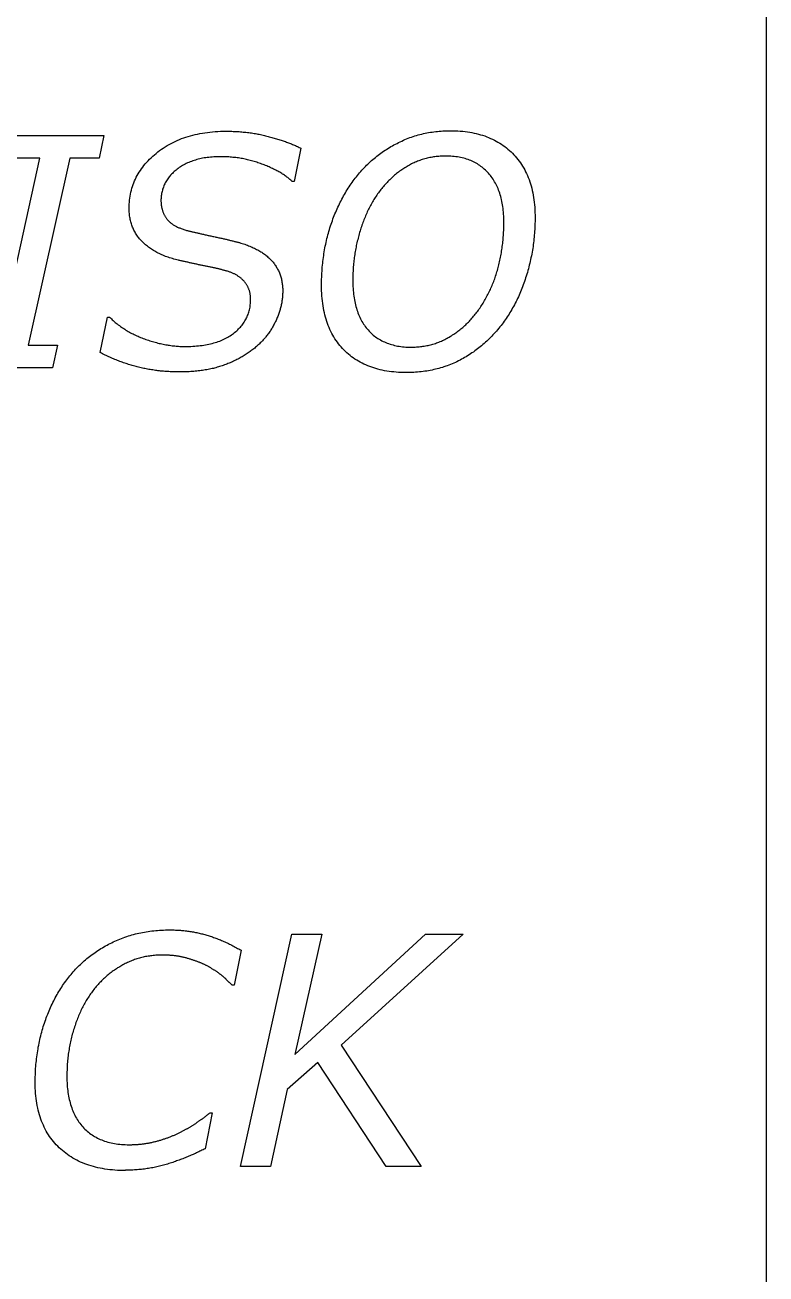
# Model space of a CAD drawing. Extents: x 0.1 to 5.4, y -0.8 to 9.9.
# Drawn here: x 3.785 to 5.37, y 4.588 to 7.257 of the extents above; entities that cross this region are included whole.
import ezdxf

# ---------------------------------------------------------------- set-up
doc = ezdxf.new("R2010")
doc.units = 0
doc.layers.add('CAPA_1', color=7, linetype='CONTINUOUS')

msp = doc.modelspace()

# ---------------------------------------------------------------- linework, layer by layer
at = {"layer": 'CAPA_1', "color": 7}
for points in [[(2.7154, 9.1023), (5.3695, 9.1023), (5.3695, -0.7501), (2.7154, -0.7501)], [(3.8443, 6.5246), (3.6558, 6.5246), (3.6664, 6.5729), (3.7287, 6.5729), (3.8174, 6.9726), (3.7552, 6.9726), (3.7657, 7.0209), (3.9541, 7.0209), (3.9436, 6.9726), (3.8813, 6.9726), (3.7925, 6.5729), (3.8548, 6.5729)], [(4.8758, 6.8452)], [(4.7547, 6.648)], [(4.6324, 4.8181), (4.5577, 4.8181), (4.4111, 5.0397), (4.346, 4.9821), (4.3099, 4.8181), (4.246, 4.8181), (4.3559, 5.3144), (4.4197, 5.3144), (4.3623, 5.0568), (4.6417, 5.3144), (4.7222, 5.3144), (4.4613, 5.0768)]]:
    msp.add_lwpolyline(points, close=True, dxfattribs=at)
for points in [[(4.0656, 6.9828), (4.0693, 6.9858), (4.0732, 6.9887), (4.0771, 6.9915), (4.0811, 6.9942), (4.0851, 6.9968), (4.0892, 6.9993), (4.0934, 7.0017), (4.0976, 7.0041), (4.102, 7.0063), (4.1064, 7.0084), (4.1108, 7.0104), (4.1154, 7.0123), (4.12, 7.0142), (4.1246, 7.0159), (4.1294, 7.0175), (4.1342, 7.019), (4.1391, 7.0205), (4.144, 7.0218), (4.149, 7.023), (4.1541, 7.0241), (4.1593, 7.0252), (4.1645, 7.0261), (4.1698, 7.0269), (4.1752, 7.0277), (4.1806, 7.0283), (4.1861, 7.0289), (4.1917, 7.0293), (4.1974, 7.0297), (4.2031, 7.0299), (4.2089, 7.0301), (4.2147, 7.0301)], [(4.2147, 7.0301), (4.2179, 7.0301), (4.2211, 7.0301), (4.2243, 7.03), (4.2274, 7.0299), (4.2305, 7.0298), (4.2337, 7.0297), (4.2367, 7.0295), (4.2398, 7.0294), (4.2429, 7.0292), (4.2459, 7.029), (4.2489, 7.0287), (4.2519, 7.0284), (4.2549, 7.0282), (4.2578, 7.0278), (4.2608, 7.0275), (4.2637, 7.0272), (4.2666, 7.0268), (4.2694, 7.0264), (4.2723, 7.026), (4.2751, 7.0255), (4.278, 7.025), (4.2808, 7.0245), (4.2835, 7.024), (4.2863, 7.0235), (4.289, 7.0229), (4.2918, 7.0223), (4.2945, 7.0217), (4.2972, 7.0211), (4.2998, 7.0204), (4.3025, 7.0198), (4.3051, 7.0191)], [(4.5807, 7.0042), (4.5841, 7.006), (4.5875, 7.0076), (4.5909, 7.0092), (4.5943, 7.0108), (4.5977, 7.0122), (4.6012, 7.0137), (4.6047, 7.015), (4.6082, 7.0164), (4.6118, 7.0176), (4.6153, 7.0188), (4.6189, 7.02), (4.6225, 7.0211), (4.6261, 7.0221), (4.6297, 7.0231), (4.6334, 7.024), (4.6371, 7.0249), (4.6408, 7.0257), (4.6445, 7.0265), (4.6482, 7.0272), (4.652, 7.0278), (4.6558, 7.0284), (4.6596, 7.0289), (4.6634, 7.0294), (4.6672, 7.0298), (4.6711, 7.0302), (4.675, 7.0305), (4.6789, 7.0308), (4.6828, 7.031), (4.6868, 7.0311), (4.6907, 7.0312), (4.6947, 7.0312)], [(4.6947, 7.0312), (4.7001, 7.0312), (4.7055, 7.031), (4.7107, 7.0308), (4.7159, 7.0304), (4.7211, 7.03), (4.7261, 7.0294), (4.7311, 7.0287), (4.736, 7.028), (4.7408, 7.0271), (4.7455, 7.0262), (4.7502, 7.0251), (4.7548, 7.024), (4.7593, 7.0227), (4.7637, 7.0214), (4.7681, 7.0199), (4.7724, 7.0183), (4.7766, 7.0167), (4.7807, 7.0149), (4.7848, 7.0131), (4.7888, 7.0111), (4.7927, 7.009), (4.7965, 7.0069), (4.8002, 7.0046), (4.8039, 7.0023), (4.8075, 6.9998), (4.8111, 6.9972), (4.8145, 6.9946), (4.8179, 6.9918), (4.8212, 6.9889), (4.8244, 6.986), (4.8276, 6.9829)], [(4.3051, 7.0191), (4.3077, 7.0184), (4.3103, 7.0177), (4.3129, 7.017), (4.3155, 7.0163), (4.318, 7.0155), (4.3205, 7.0148), (4.323, 7.0141), (4.3254, 7.0133), (4.3279, 7.0126), (4.3303, 7.0118), (4.3327, 7.011), (4.335, 7.0102), (4.3374, 7.0094), (4.3397, 7.0086), (4.342, 7.0078), (4.3442, 7.007), (4.3465, 7.0062), (4.3487, 7.0054), (4.3509, 7.0045), (4.3531, 7.0037), (4.3552, 7.0028), (4.3573, 7.0019), (4.3594, 7.0011), (4.3615, 7.0002), (4.3635, 6.9993), (4.3656, 6.9984), (4.3676, 6.9975), (4.3696, 6.9965), (4.3715, 6.9956), (4.3734, 6.9947), (4.3754, 6.9937)], [(4.3754, 6.9937), (4.361, 6.9227), (4.3565, 6.9227)], [(4.4938, 6.9329), (4.4961, 6.9358), (4.4984, 6.9386), (4.5008, 6.9414), (4.5032, 6.9442), (4.5056, 6.9469), (4.5081, 6.9495), (4.5105, 6.9522), (4.5131, 6.9548), (4.5156, 6.9573), (4.5182, 6.9599), (4.5209, 6.9624), (4.5235, 6.9648), (4.5262, 6.9672), (4.5289, 6.9696), (4.5317, 6.9719), (4.5345, 6.9742), (4.5374, 6.9765), (4.5402, 6.9787), (4.5431, 6.9809), (4.5461, 6.9831), (4.549, 6.9852), (4.5521, 6.9872), (4.5551, 6.9893), (4.5582, 6.9913), (4.5613, 6.9932), (4.5644, 6.9952), (4.5676, 6.9971), (4.5708, 6.9989), (4.5741, 7.0007), (4.5774, 7.0025), (4.5807, 7.0042)], [(4.0081, 6.8648), (4.0082, 6.8694), (4.0083, 6.8739), (4.0086, 6.8783), (4.009, 6.8827), (4.0096, 6.8871), (4.0102, 6.8914), (4.011, 6.8956), (4.0119, 6.8999), (4.0129, 6.904), (4.0141, 6.9081), (4.0153, 6.9122), (4.0167, 6.9162), (4.0182, 6.9201), (4.0198, 6.924), (4.0216, 6.9279), (4.0234, 6.9317), (4.0254, 6.9355), (4.0275, 6.9392), (4.0297, 6.9428), (4.032, 6.9464), (4.0345, 6.95), (4.037, 6.9535), (4.0397, 6.9569), (4.0425, 6.9604), (4.0455, 6.9637), (4.0485, 6.967), (4.0517, 6.9703), (4.055, 6.9735), (4.0584, 6.9766), (4.0619, 6.9797), (4.0656, 6.9828)], [(4.2035, 6.9756), (4.1998, 6.9756), (4.1961, 6.9755), (4.1925, 6.9754), (4.1889, 6.9752), (4.1854, 6.975), (4.1819, 6.9746), (4.1785, 6.9743), (4.1751, 6.9739), (4.1718, 6.9734), (4.1685, 6.9729), (4.1652, 6.9723), (4.162, 6.9717), (4.1589, 6.971), (4.1558, 6.9702), (4.1527, 6.9694), (4.1497, 6.9685), (4.1468, 6.9676), (4.1439, 6.9667), (4.141, 6.9656), (4.1382, 6.9645), (4.1355, 6.9634), (4.1328, 6.9622), (4.1301, 6.961), (4.1275, 6.9597), (4.1249, 6.9583), (4.1224, 6.9569), (4.12, 6.9554), (4.1176, 6.9539), (4.1152, 6.9523), (4.1129, 6.9507), (4.1106, 6.949)], [(4.2917, 6.96), (4.289, 6.961), (4.2863, 6.962), (4.2835, 6.9629), (4.2808, 6.9638), (4.2781, 6.9647), (4.2753, 6.9655), (4.2726, 6.9663), (4.2698, 6.967), (4.267, 6.9678), (4.2642, 6.9685), (4.2614, 6.9691), (4.2586, 6.9698), (4.2558, 6.9704), (4.253, 6.9709), (4.2501, 6.9715), (4.2473, 6.972), (4.2444, 6.9725), (4.2416, 6.9729), (4.2387, 6.9733), (4.2358, 6.9737), (4.2329, 6.974), (4.23, 6.9743), (4.2271, 6.9746), (4.2242, 6.9749), (4.2213, 6.9751), (4.2184, 6.9752), (4.2154, 6.9754), (4.2125, 6.9755), (4.2095, 6.9756), (4.2065, 6.9756), (4.2035, 6.9756)], [(4.6848, 6.977), (4.6819, 6.9769), (4.679, 6.9769), (4.6761, 6.9768), (4.6732, 6.9766), (4.6703, 6.9764), (4.6675, 6.9761), (4.6646, 6.9758), (4.6618, 6.9755), (4.659, 6.9751), (4.6563, 6.9747), (4.6535, 6.9742), (4.6508, 6.9737), (4.6481, 6.9731), (4.6454, 6.9725), (4.6427, 6.9718), (4.64, 6.9711), (4.6374, 6.9704), (4.6348, 6.9696), (4.6322, 6.9687), (4.6296, 6.9678), (4.627, 6.9669), (4.6245, 6.9659), (4.622, 6.9649), (4.6195, 6.9638), (4.617, 6.9627), (4.6145, 6.9615), (4.612, 6.9603), (4.6096, 6.959), (4.6072, 6.9577), (4.6048, 6.9564), (4.6024, 6.955)], [(4.7761, 6.9403), (4.774, 6.9426), (4.7718, 6.9449), (4.7696, 6.947), (4.7673, 6.9491), (4.765, 6.9512), (4.7626, 6.9531), (4.7601, 6.955), (4.7576, 6.9568), (4.755, 6.9585), (4.7524, 6.9601), (4.7497, 6.9617), (4.747, 6.9632), (4.7442, 6.9646), (4.7414, 6.9659), (4.7385, 6.9672), (4.7355, 6.9684), (4.7325, 6.9695), (4.7295, 6.9705), (4.7264, 6.9715), (4.7232, 6.9723), (4.72, 6.9731), (4.7167, 6.9739), (4.7134, 6.9745), (4.71, 6.9751), (4.7066, 6.9756), (4.7031, 6.976), (4.6995, 6.9763), (4.6959, 6.9766), (4.6923, 6.9768), (4.6886, 6.9769), (4.6848, 6.977)], [(4.8276, 6.9829), (4.8306, 6.9797), (4.8336, 6.9765), (4.8364, 6.9732), (4.8392, 6.9698), (4.8419, 6.9663), (4.8444, 6.9627), (4.8469, 6.9591), (4.8492, 6.9553), (4.8515, 6.9515), (4.8537, 6.9476), (4.8557, 6.9436), (4.8577, 6.9395), (4.8595, 6.9353), (4.8613, 6.931), (4.8629, 6.9267), (4.8645, 6.9222), (4.8659, 6.9177), (4.8673, 6.9131), (4.8686, 6.9084), (4.8697, 6.9036), (4.8708, 6.8987), (4.8717, 6.8938), (4.8726, 6.8887), (4.8733, 6.8836), (4.874, 6.8784), (4.8745, 6.8731), (4.875, 6.8677), (4.8753, 6.8622), (4.8756, 6.8566), (4.8757, 6.851), (4.8758, 6.8452)], [(4.1106, 6.949), (4.1084, 6.9472), (4.1063, 6.9455), (4.1042, 6.9437), (4.1023, 6.9419), (4.1004, 6.94), (4.0985, 6.9381), (4.0968, 6.9362), (4.0951, 6.9343), (4.0935, 6.9323), (4.0919, 6.9303), (4.0905, 6.9283), (4.0891, 6.9262), (4.0877, 6.9241), (4.0865, 6.922), (4.0853, 6.9198), (4.0842, 6.9176), (4.0831, 6.9154), (4.0822, 6.9132), (4.0813, 6.9109), (4.0805, 6.9086), (4.0797, 6.9063), (4.079, 6.9039), (4.0784, 6.9015), (4.0779, 6.8991), (4.0774, 6.8967), (4.077, 6.8942), (4.0767, 6.8917), (4.0764, 6.8891), (4.0763, 6.8866), (4.0761, 6.884), (4.0761, 6.8814)], [(4.3565, 6.9227), (4.355, 6.9241), (4.3535, 6.9255), (4.3519, 6.9269), (4.3503, 6.9282), (4.3487, 6.9296), (4.347, 6.9309), (4.3453, 6.9322), (4.3435, 6.9335), (4.3417, 6.9348), (4.3399, 6.9361), (4.338, 6.9373), (4.336, 6.9386), (4.3341, 6.9398), (4.3321, 6.9411), (4.33, 6.9423), (4.3279, 6.9435), (4.3258, 6.9447), (4.3236, 6.9458), (4.3214, 6.947), (4.3191, 6.9482), (4.3168, 6.9493), (4.3145, 6.9504), (4.3121, 6.9515), (4.3097, 6.9527), (4.3073, 6.9537), (4.3048, 6.9548), (4.3022, 6.9559), (4.2997, 6.9569), (4.297, 6.958), (4.2944, 6.959), (4.2917, 6.96)], [(4.6024, 6.955), (4.6001, 6.9536), (4.5977, 6.9521), (4.5954, 6.9507), (4.5931, 6.9491), (4.5908, 6.9476), (4.5886, 6.946), (4.5863, 6.9444), (4.5841, 6.9428), (4.582, 6.9411), (4.5798, 6.9394), (4.5776, 6.9377), (4.5755, 6.9359), (4.5734, 6.9341), (4.5713, 6.9322), (4.5693, 6.9304), (4.5672, 6.9285), (4.5652, 6.9265), (4.5632, 6.9246), (4.5612, 6.9226), (4.5593, 6.9205), (4.5573, 6.9185), (4.5554, 6.9164), (4.5535, 6.9142), (4.5517, 6.9121), (4.5498, 6.9099), (4.548, 6.9077), (4.5462, 6.9054), (4.5444, 6.9031), (4.5426, 6.9008), (4.5409, 6.8984), (4.5392, 6.896)], [(4.809, 6.836), (4.809, 6.8403), (4.8089, 6.8446), (4.8087, 6.8488), (4.8085, 6.853), (4.8082, 6.8571), (4.8078, 6.8611), (4.8074, 6.8651), (4.8068, 6.869), (4.8063, 6.8728), (4.8056, 6.8765), (4.8049, 6.8802), (4.8041, 6.8839), (4.8033, 6.8874), (4.8023, 6.8909), (4.8013, 6.8944), (4.8003, 6.8977), (4.7991, 6.901), (4.7979, 6.9043), (4.7967, 6.9074), (4.7953, 6.9105), (4.7939, 6.9136), (4.7925, 6.9165), (4.7909, 6.9194), (4.7893, 6.9223), (4.7876, 6.925), (4.7859, 6.9277), (4.7841, 6.9304), (4.7822, 6.933), (4.7803, 6.9355), (4.7782, 6.9379), (4.7761, 6.9403)], [(4.4386, 6.8276), (4.4398, 6.8314), (4.4411, 6.8352), (4.4425, 6.8389), (4.4438, 6.8426), (4.4452, 6.8463), (4.4466, 6.85), (4.4481, 6.8536), (4.4496, 6.8572), (4.4511, 6.8608), (4.4527, 6.8643), (4.4543, 6.8679), (4.456, 6.8714), (4.4576, 6.8748), (4.4593, 6.8783), (4.4611, 6.8817), (4.4629, 6.8851), (4.4647, 6.8885), (4.4665, 6.8918), (4.4684, 6.8952), (4.4704, 6.8984), (4.4723, 6.9017), (4.4743, 6.9049), (4.4763, 6.9082), (4.4784, 6.9114), (4.4805, 6.9145), (4.4826, 6.9176), (4.4848, 6.9208), (4.487, 6.9238), (4.4892, 6.9269), (4.4915, 6.9299), (4.4938, 6.9329)], [(4.5392, 6.896), (4.5375, 6.8937), (4.5359, 6.8913), (4.5343, 6.8888), (4.5328, 6.8864), (4.5312, 6.8839), (4.5297, 6.8814), (4.5282, 6.8789), (4.5268, 6.8763), (4.5253, 6.8737), (4.5239, 6.8711), (4.5225, 6.8685), (4.5212, 6.8659), (4.5198, 6.8632), (4.5185, 6.8605), (4.5172, 6.8578), (4.516, 6.855), (4.5147, 6.8522), (4.5135, 6.8494), (4.5123, 6.8466), (4.5111, 6.8437), (4.51, 6.8409), (4.5089, 6.838), (4.5078, 6.835), (4.5067, 6.8321), (4.5057, 6.8291), (4.5046, 6.8261), (4.5036, 6.8231), (4.5027, 6.82), (4.5017, 6.817), (4.5008, 6.8139), (4.4999, 6.8107)], [(4.0356, 6.7945), (4.0338, 6.7964), (4.0321, 6.7982), (4.0305, 6.8001), (4.0289, 6.802), (4.0274, 6.804), (4.026, 6.806), (4.0246, 6.808), (4.0232, 6.81), (4.0219, 6.8121), (4.0207, 6.8142), (4.0195, 6.8163), (4.0184, 6.8185), (4.0174, 6.8207), (4.0164, 6.8229), (4.0154, 6.8251), (4.0145, 6.8274), (4.0137, 6.8297), (4.0129, 6.832), (4.0122, 6.8343), (4.0115, 6.8367), (4.0109, 6.8391), (4.0104, 6.8416), (4.0099, 6.844), (4.0095, 6.8465), (4.0091, 6.8491), (4.0088, 6.8516), (4.0085, 6.8542), (4.0083, 6.8568), (4.0082, 6.8594), (4.0081, 6.8621), (4.0081, 6.8648)], [(4.0761, 6.8814), (4.0761, 6.8799), (4.0762, 6.8785), (4.0762, 6.8772), (4.0763, 6.8758), (4.0764, 6.8744), (4.0766, 6.8731), (4.0767, 6.8717), (4.0769, 6.8704), (4.0772, 6.869), (4.0774, 6.8677), (4.0777, 6.8664), (4.078, 6.8651), (4.0783, 6.8639), (4.0787, 6.8626), (4.079, 6.8613), (4.0794, 6.8601), (4.0799, 6.8589), (4.0803, 6.8576), (4.0808, 6.8564), (4.0813, 6.8552), (4.0818, 6.854), (4.0824, 6.8529), (4.083, 6.8517), (4.0836, 6.8505), (4.0842, 6.8494), (4.0849, 6.8482), (4.0856, 6.8471), (4.0863, 6.846), (4.087, 6.8449), (4.0878, 6.8438), (4.0886, 6.8427)], [(4.0886, 6.8427), (4.0894, 6.8417), (4.0903, 6.8406), (4.0912, 6.8396), (4.0921, 6.8386), (4.0931, 6.8376), (4.0941, 6.8366), (4.0952, 6.8356), (4.0963, 6.8347), (4.0974, 6.8338), (4.0986, 6.8329), (4.0999, 6.832), (4.1011, 6.8311), (4.1024, 6.8302), (4.1038, 6.8294), (4.1052, 6.8286), (4.1066, 6.8278), (4.1081, 6.827), (4.1096, 6.8262), (4.1112, 6.8254), (4.1127, 6.8247), (4.1144, 6.824), (4.1161, 6.8233), (4.1178, 6.8226), (4.1195, 6.8219), (4.1213, 6.8213), (4.1232, 6.8206), (4.125, 6.82), (4.127, 6.8194), (4.1289, 6.8188), (4.1309, 6.8183), (4.133, 6.8177)], [(4.7953, 6.7326), (4.7962, 6.7357), (4.797, 6.7387), (4.7978, 6.7418), (4.7986, 6.7449), (4.7994, 6.748), (4.8001, 6.7512), (4.8008, 6.7543), (4.8015, 6.7575), (4.8021, 6.7607), (4.8027, 6.7639), (4.8033, 6.7672), (4.8039, 6.7704), (4.8044, 6.7737), (4.8049, 6.777), (4.8054, 6.7803), (4.8058, 6.7836), (4.8062, 6.787), (4.8066, 6.7904), (4.807, 6.7937), (4.8073, 6.7972), (4.8076, 6.8006), (4.8079, 6.804), (4.8081, 6.8075), (4.8083, 6.811), (4.8085, 6.8145), (4.8087, 6.818), (4.8088, 6.8216), (4.8089, 6.8251), (4.809, 6.8287), (4.809, 6.8323), (4.809, 6.836)], [(4.8758, 6.8453), (4.8758, 6.8411), (4.8757, 6.8369), (4.8756, 6.8328), (4.8755, 6.8287), (4.8753, 6.8245), (4.8751, 6.8204), (4.8748, 6.8163), (4.8745, 6.8122), (4.8742, 6.8081), (4.8738, 6.804), (4.8734, 6.8), (4.873, 6.7959), (4.8725, 6.7918), (4.8719, 6.7878), (4.8714, 6.7838), (4.8708, 6.7798), (4.8701, 6.7757), (4.8694, 6.7717), (4.8687, 6.7677), (4.8679, 6.7638), (4.8671, 6.7598), (4.8663, 6.7558), (4.8654, 6.7519), (4.8645, 6.7479), (4.8635, 6.744), (4.8625, 6.7401), (4.8615, 6.7362), (4.8604, 6.7323), (4.8593, 6.7284), (4.8581, 6.7245), (4.8569, 6.7206)], [(4.133, 6.8177), (4.1343, 6.8174), (4.1357, 6.817), (4.137, 6.8167), (4.1385, 6.8164), (4.1399, 6.816), (4.1414, 6.8157), (4.1429, 6.8153), (4.1444, 6.8149), (4.146, 6.8146), (4.1475, 6.8142), (4.1492, 6.8138), (4.1508, 6.8134), (4.1525, 6.813), (4.1542, 6.8127), (4.1559, 6.8123), (4.1576, 6.8119), (4.1594, 6.8115), (4.1612, 6.8111), (4.163, 6.8106), (4.1649, 6.8102), (4.1668, 6.8098), (4.1687, 6.8094), (4.1707, 6.8089), (4.1726, 6.8085), (4.1746, 6.8081), (4.1767, 6.8076), (4.1787, 6.8072), (4.1808, 6.8067), (4.1829, 6.8063), (4.1851, 6.8058), (4.1872, 6.8053)], [(4.4194, 6.7006), (4.4194, 6.705), (4.4195, 6.7094), (4.4196, 6.7137), (4.4197, 6.718), (4.4199, 6.7223), (4.4201, 6.7266), (4.4204, 6.7309), (4.4207, 6.7351), (4.421, 6.7394), (4.4214, 6.7436), (4.4218, 6.7478), (4.4223, 6.7519), (4.4228, 6.7561), (4.4233, 6.7602), (4.4239, 6.7643), (4.4245, 6.7684), (4.4252, 6.7725), (4.4259, 6.7766), (4.4266, 6.7806), (4.4274, 6.7846), (4.4282, 6.7886), (4.4291, 6.7926), (4.43, 6.7966), (4.4309, 6.8005), (4.4319, 6.8045), (4.4329, 6.8084), (4.434, 6.8123), (4.4351, 6.8161), (4.4362, 6.82), (4.4374, 6.8238), (4.4386, 6.8276)], [(4.4999, 6.8107), (4.499, 6.8076), (4.4982, 6.8045), (4.4974, 6.8014), (4.4966, 6.7982), (4.4958, 6.7951), (4.4951, 6.7919), (4.4944, 6.7888), (4.4937, 6.7856), (4.4931, 6.7824), (4.4925, 6.7792), (4.4919, 6.7761), (4.4913, 6.7729), (4.4908, 6.7697), (4.4903, 6.7665), (4.4898, 6.7633), (4.4894, 6.76), (4.489, 6.7568), (4.4886, 6.7536), (4.4882, 6.7504), (4.4879, 6.7471), (4.4876, 6.7439), (4.4873, 6.7406), (4.4871, 6.7374), (4.4869, 6.7341), (4.4867, 6.7308), (4.4865, 6.7275), (4.4864, 6.7242), (4.4863, 6.7209), (4.4862, 6.7176), (4.4862, 6.7143), (4.4862, 6.711)], [(4.1132, 6.7546), (4.1099, 6.7553), (4.1068, 6.7561), (4.1037, 6.757), (4.1006, 6.7579), (4.0976, 6.7588), (4.0946, 6.7597), (4.0917, 6.7607), (4.0888, 6.7617), (4.086, 6.7627), (4.0832, 6.7638), (4.0804, 6.7649), (4.0777, 6.7661), (4.0751, 6.7673), (4.0725, 6.7685), (4.0699, 6.7697), (4.0674, 6.771), (4.065, 6.7724), (4.0626, 6.7737), (4.0602, 6.7751), (4.0579, 6.7765), (4.0556, 6.778), (4.0534, 6.7795), (4.0512, 6.781), (4.0491, 6.7826), (4.047, 6.7842), (4.045, 6.7858), (4.043, 6.7875), (4.0411, 6.7892), (4.0392, 6.7909), (4.0374, 6.7927), (4.0356, 6.7945)], [(4.1872, 6.8053), (4.1894, 6.8049), (4.1916, 6.8044), (4.1937, 6.804), (4.1958, 6.8035), (4.1979, 6.8031), (4.1999, 6.8026), (4.202, 6.8022), (4.204, 6.8017), (4.206, 6.8013), (4.208, 6.8008), (4.2099, 6.8004), (4.2118, 6.7999), (4.2137, 6.7995), (4.2156, 6.7991), (4.2175, 6.7986), (4.2193, 6.7982), (4.2211, 6.7978), (4.2229, 6.7974), (4.2247, 6.7969), (4.2264, 6.7965), (4.2281, 6.7961), (4.2298, 6.7957), (4.2315, 6.7952), (4.2332, 6.7948), (4.2348, 6.7944), (4.2364, 6.794), (4.238, 6.7936), (4.2395, 6.7932), (4.2411, 6.7928), (4.2426, 6.7924), (4.2441, 6.792)], [(4.2441, 6.792), (4.247, 6.7911), (4.2499, 6.7902), (4.2527, 6.7893), (4.2554, 6.7884), (4.2581, 6.7874), (4.2608, 6.7865), (4.2635, 6.7855), (4.266, 6.7844), (4.2686, 6.7834), (4.2711, 6.7823), (4.2735, 6.7812), (4.2759, 6.78), (4.2783, 6.7789), (4.2806, 6.7777), (4.2828, 6.7764), (4.285, 6.7752), (4.2872, 6.7739), (4.2893, 6.7726), (4.2914, 6.7713), (4.2934, 6.7699), (4.2954, 6.7686), (4.2974, 6.7672), (4.2993, 6.7657), (4.3011, 6.7643), (4.3029, 6.7628), (4.3047, 6.7613), (4.3064, 6.7598), (4.308, 6.7582), (4.3097, 6.7566), (4.3112, 6.755), (4.3128, 6.7533)], [(4.1674, 6.7425), (4.1656, 6.7429), (4.1638, 6.7433), (4.162, 6.7437), (4.1602, 6.7441), (4.1583, 6.7445), (4.1565, 6.7449), (4.1547, 6.7453), (4.153, 6.7457), (4.1512, 6.7461), (4.1494, 6.7465), (4.1476, 6.7468), (4.1458, 6.7472), (4.1441, 6.7476), (4.1423, 6.748), (4.1405, 6.7484), (4.1388, 6.7488), (4.137, 6.7492), (4.1353, 6.7496), (4.1336, 6.75), (4.1318, 6.7503), (4.1301, 6.7507), (4.1284, 6.7511), (4.1267, 6.7515), (4.125, 6.7519), (4.1233, 6.7523), (4.1216, 6.7527), (4.1199, 6.753), (4.1182, 6.7534), (4.1165, 6.7538), (4.1148, 6.7542), (4.1132, 6.7546)], [(4.3128, 6.7533), (4.3143, 6.7517), (4.3157, 6.75), (4.3171, 6.7483), (4.3185, 6.7465), (4.3198, 6.7447), (4.321, 6.7429), (4.3222, 6.7411), (4.3234, 6.7392), (4.3245, 6.7373), (4.3255, 6.7354), (4.3266, 6.7335), (4.3275, 6.7315), (4.3284, 6.7295), (4.3293, 6.7275), (4.3301, 6.7254), (4.3309, 6.7233), (4.3316, 6.7212), (4.3322, 6.7191), (4.3328, 6.7169), (4.3334, 6.7147), (4.3339, 6.7125), (4.3344, 6.7102), (4.3348, 6.7079), (4.3352, 6.7056), (4.3355, 6.7033), (4.3358, 6.7009), (4.336, 6.6985), (4.3362, 6.6961), (4.3363, 6.6937), (4.3364, 6.6912), (4.3364, 6.6887)], [(4.217, 6.7312), (4.2156, 6.7316), (4.2142, 6.732), (4.2129, 6.7324), (4.2115, 6.7327), (4.21, 6.7331), (4.2086, 6.7335), (4.2072, 6.7339), (4.2057, 6.7343), (4.2042, 6.7347), (4.2027, 6.735), (4.2012, 6.7354), (4.1997, 6.7358), (4.1981, 6.7362), (4.1966, 6.7365), (4.195, 6.7369), (4.1934, 6.7373), (4.1918, 6.7376), (4.1902, 6.738), (4.1885, 6.7383), (4.1868, 6.7387), (4.1852, 6.7391), (4.1835, 6.7394), (4.1818, 6.7398), (4.18, 6.7401), (4.1783, 6.7405), (4.1765, 6.7408), (4.1747, 6.7412), (4.1729, 6.7415), (4.1711, 6.7418), (4.1693, 6.7422), (4.1674, 6.7425)], [(4.2546, 6.7085), (4.2538, 6.7095), (4.2529, 6.7104), (4.252, 6.7114), (4.2511, 6.7123), (4.2502, 6.7132), (4.2492, 6.7141), (4.2482, 6.715), (4.2472, 6.7159), (4.2462, 6.7167), (4.2451, 6.7176), (4.244, 6.7184), (4.2429, 6.7192), (4.2418, 6.7199), (4.2406, 6.7207), (4.2394, 6.7215), (4.2382, 6.7222), (4.237, 6.7229), (4.2357, 6.7236), (4.2344, 6.7243), (4.2331, 6.725), (4.2318, 6.7256), (4.2304, 6.7262), (4.229, 6.7269), (4.2276, 6.7274), (4.2261, 6.728), (4.2247, 6.7286), (4.2232, 6.7291), (4.2217, 6.7297), (4.2201, 6.7302), (4.2185, 6.7307), (4.217, 6.7312)], [(4.7547, 6.6479), (4.7565, 6.6504), (4.7582, 6.6529), (4.7598, 6.6554), (4.7614, 6.6579), (4.7631, 6.6604), (4.7646, 6.663), (4.7662, 6.6655), (4.7677, 6.6681), (4.7692, 6.6707), (4.7707, 6.6734), (4.7721, 6.676), (4.7736, 6.6787), (4.7749, 6.6813), (4.7763, 6.684), (4.7776, 6.6867), (4.7789, 6.6895), (4.7802, 6.6922), (4.7815, 6.695), (4.7827, 6.6978), (4.7839, 6.7006), (4.7851, 6.7034), (4.7862, 6.7063), (4.7873, 6.7091), (4.7884, 6.712), (4.7895, 6.7149), (4.7905, 6.7178), (4.7915, 6.7207), (4.7925, 6.7237), (4.7935, 6.7266), (4.7944, 6.7296), (4.7953, 6.7326)], [(4.2677, 6.6702), (4.2677, 6.6717), (4.2677, 6.6731), (4.2676, 6.6746), (4.2675, 6.676), (4.2674, 6.6774), (4.2672, 6.6788), (4.2671, 6.6802), (4.2669, 6.6815), (4.2666, 6.6829), (4.2664, 6.6842), (4.2661, 6.6855), (4.2658, 6.6868), (4.2654, 6.6881), (4.2651, 6.6894), (4.2647, 6.6906), (4.2642, 6.6919), (4.2638, 6.6931), (4.2633, 6.6943), (4.2628, 6.6955), (4.2623, 6.6967), (4.2617, 6.6978), (4.2611, 6.699), (4.2605, 6.7001), (4.2599, 6.7012), (4.2592, 6.7023), (4.2585, 6.7034), (4.2578, 6.7044), (4.257, 6.7055), (4.2563, 6.7065), (4.2555, 6.7075), (4.2546, 6.7085)], [(4.4673, 6.5626), (4.4643, 6.5658), (4.4613, 6.5691), (4.4585, 6.5724), (4.4558, 6.5759), (4.4531, 6.5794), (4.4506, 6.583), (4.4481, 6.5867), (4.4458, 6.5904), (4.4435, 6.5943), (4.4414, 6.5982), (4.4394, 6.6023), (4.4374, 6.6064), (4.4356, 6.6106), (4.4338, 6.6149), (4.4322, 6.6192), (4.4306, 6.6237), (4.4292, 6.6282), (4.4278, 6.6328), (4.4266, 6.6375), (4.4255, 6.6423), (4.4244, 6.6472), (4.4235, 6.6522), (4.4226, 6.6572), (4.4219, 6.6623), (4.4212, 6.6676), (4.4207, 6.6729), (4.4202, 6.6782), (4.4199, 6.6837), (4.4196, 6.6893), (4.4195, 6.6949), (4.4194, 6.7006)], [(4.4862, 6.711), (4.4862, 6.7066), (4.4863, 6.7023), (4.4865, 6.698), (4.4867, 6.6938), (4.487, 6.6897), (4.4874, 6.6856), (4.4878, 6.6816), (4.4883, 6.6777), (4.4889, 6.6738), (4.4896, 6.67), (4.4903, 6.6663), (4.491, 6.6626), (4.4919, 6.659), (4.4928, 6.6555), (4.4938, 6.652), (4.4948, 6.6486), (4.496, 6.6453), (4.4972, 6.642), (4.4984, 6.6388), (4.4997, 6.6356), (4.5011, 6.6325), (4.5026, 6.6295), (4.5041, 6.6266), (4.5057, 6.6237), (4.5074, 6.6209), (4.5091, 6.6181), (4.5109, 6.6154), (4.5127, 6.6128), (4.5147, 6.6103), (4.5167, 6.6078), (4.5187, 6.6054)], [(4.8569, 6.7206), (4.8557, 6.7167), (4.8545, 6.7129), (4.8532, 6.7091), (4.8519, 6.7054), (4.8505, 6.7016), (4.8491, 6.6979), (4.8477, 6.6942), (4.8463, 6.6906), (4.8448, 6.687), (4.8432, 6.6834), (4.8417, 6.6798), (4.8401, 6.6763), (4.8384, 6.6728), (4.8368, 6.6694), (4.8351, 6.6659), (4.8333, 6.6625), (4.8315, 6.6591), (4.8297, 6.6558), (4.8279, 6.6525), (4.826, 6.6492), (4.8241, 6.6459), (4.8221, 6.6427), (4.8201, 6.6395), (4.8181, 6.6363), (4.8161, 6.6332), (4.814, 6.6301), (4.8118, 6.627), (4.8097, 6.6239), (4.8075, 6.6209), (4.8052, 6.6179), (4.803, 6.6149)], [(4.3364, 6.6887), (4.3364, 6.6866), (4.3363, 6.6845), (4.3362, 6.6824), (4.3361, 6.6802), (4.336, 6.6781), (4.3358, 6.676), (4.3356, 6.6739), (4.3354, 6.6718), (4.3351, 6.6697), (4.3348, 6.6676), (4.3345, 6.6655), (4.3341, 6.6634), (4.3337, 6.6613), (4.3333, 6.6592), (4.3328, 6.6571), (4.3323, 6.655), (4.3318, 6.6529), (4.3312, 6.6509), (4.3306, 6.6488), (4.33, 6.6467), (4.3294, 6.6446), (4.3287, 6.6425), (4.3279, 6.6404), (4.3272, 6.6383), (4.3264, 6.6362), (4.3256, 6.6341), (4.3248, 6.632), (4.3239, 6.63), (4.323, 6.6279), (4.322, 6.6258), (4.3211, 6.6237)], [(4.2313, 6.5982), (4.2336, 6.6), (4.2359, 6.6019), (4.238, 6.6038), (4.2401, 6.6057), (4.2421, 6.6077), (4.2441, 6.6097), (4.2459, 6.6117), (4.2477, 6.6138), (4.2494, 6.6159), (4.251, 6.618), (4.2526, 6.6202), (4.2541, 6.6224), (4.2555, 6.6246), (4.2568, 6.6269), (4.258, 6.6292), (4.2592, 6.6315), (4.2603, 6.6338), (4.2613, 6.6362), (4.2623, 6.6386), (4.2631, 6.6411), (4.2639, 6.6436), (4.2647, 6.6461), (4.2653, 6.6486), (4.2659, 6.6512), (4.2664, 6.6538), (4.2668, 6.6565), (4.2671, 6.6592), (4.2674, 6.6619), (4.2676, 6.6646), (4.2677, 6.6674), (4.2677, 6.6702)], [(4.6925, 6.5903), (4.6948, 6.5918), (4.6972, 6.5932), (4.6995, 6.5947), (4.7018, 6.5962), (4.7041, 6.5977), (4.7064, 6.5993), (4.7086, 6.6009), (4.7108, 6.6025), (4.713, 6.6041), (4.7151, 6.6058), (4.7173, 6.6075), (4.7194, 6.6093), (4.7215, 6.611), (4.7235, 6.6128), (4.7256, 6.6147), (4.7276, 6.6165), (4.7295, 6.6184), (4.7315, 6.6203), (4.7334, 6.6223), (4.7354, 6.6242), (4.7372, 6.6263), (4.7391, 6.6283), (4.7409, 6.6304), (4.7428, 6.6325), (4.7445, 6.6346), (4.7463, 6.6367), (4.748, 6.6389), (4.7498, 6.6411), (4.7514, 6.6434), (4.7531, 6.6457), (4.7547, 6.648)], [(3.9461, 6.5572), (3.9615, 6.6329), (3.9659, 6.6329)], [(3.9659, 6.6329), (3.9679, 6.631), (3.97, 6.629), (3.972, 6.6272), (3.9741, 6.6253), (3.9762, 6.6235), (3.9783, 6.6217), (3.9805, 6.6199), (3.9827, 6.6182), (3.9849, 6.6165), (3.9871, 6.6148), (3.9894, 6.6131), (3.9917, 6.6115), (3.9941, 6.6099), (3.9964, 6.6083), (3.9988, 6.6068), (4.0012, 6.6053), (4.0037, 6.6038), (4.0062, 6.6024), (4.0087, 6.601), (4.0112, 6.5996), (4.0138, 6.5982), (4.0164, 6.5969), (4.019, 6.5956), (4.0216, 6.5943), (4.0243, 6.5931), (4.027, 6.5918), (4.0298, 6.5907), (4.0325, 6.5895), (4.0353, 6.5884), (4.0381, 6.5873), (4.041, 6.5862)], [(4.3211, 6.6237), (4.3201, 6.6216), (4.319, 6.6196), (4.318, 6.6175), (4.3169, 6.6155), (4.3158, 6.6135), (4.3147, 6.6115), (4.3135, 6.6096), (4.3123, 6.6076), (4.3111, 6.6057), (4.3099, 6.6038), (4.3087, 6.6019), (4.3074, 6.6), (4.3061, 6.5982), (4.3047, 6.5964), (4.3034, 6.5946), (4.302, 6.5928), (4.3006, 6.591), (4.2992, 6.5893), (4.2977, 6.5875), (4.2962, 6.5858), (4.2947, 6.5841), (4.2932, 6.5825), (4.2916, 6.5808), (4.29, 6.5792), (4.2884, 6.5776), (4.2868, 6.576), (4.2852, 6.5744), (4.2835, 6.5729), (4.2818, 6.5713), (4.28, 6.5698), (4.2783, 6.5683)], [(4.1272, 6.5702), (4.1316, 6.5702), (4.1359, 6.5703), (4.1401, 6.5704), (4.1442, 6.5706), (4.1483, 6.5709), (4.1523, 6.5712), (4.1563, 6.5716), (4.1602, 6.572), (4.164, 6.5725), (4.1678, 6.5731), (4.1715, 6.5737), (4.1751, 6.5744), (4.1786, 6.5751), (4.1821, 6.5759), (4.1856, 6.5767), (4.1889, 6.5776), (4.1922, 6.5786), (4.1954, 6.5796), (4.1986, 6.5807), (4.2017, 6.5818), (4.2047, 6.583), (4.2077, 6.5843), (4.2106, 6.5856), (4.2134, 6.587), (4.2162, 6.5884), (4.2189, 6.5899), (4.2215, 6.5914), (4.224, 6.593), (4.2265, 6.5947), (4.229, 6.5964), (4.2313, 6.5982)], [(4.5187, 6.6054), (4.5209, 6.603), (4.5231, 6.6008), (4.5254, 6.5986), (4.5277, 6.5965), (4.53, 6.5945), (4.5325, 6.5925), (4.5349, 6.5907), (4.5375, 6.5889), (4.54, 6.5872), (4.5427, 6.5855), (4.5454, 6.584), (4.5481, 6.5825), (4.5509, 6.5811), (4.5538, 6.5797), (4.5567, 6.5785), (4.5597, 6.5773), (4.5627, 6.5762), (4.5658, 6.5751), (4.5689, 6.5742), (4.5721, 6.5733), (4.5753, 6.5725), (4.5786, 6.5718), (4.582, 6.5711), (4.5854, 6.5706), (4.5888, 6.5701), (4.5923, 6.5696), (4.5959, 6.5693), (4.5995, 6.569), (4.6032, 6.5688), (4.6069, 6.5687), (4.6107, 6.5687)], [(4.803, 6.6149), (4.8006, 6.6119), (4.7982, 6.609), (4.7958, 6.606), (4.7933, 6.6031), (4.7908, 6.6003), (4.7883, 6.5975), (4.7858, 6.5947), (4.7832, 6.592), (4.7806, 6.5893), (4.778, 6.5867), (4.7753, 6.5841), (4.7726, 6.5816), (4.7699, 6.579), (4.7671, 6.5766), (4.7643, 6.5741), (4.7615, 6.5718), (4.7586, 6.5694), (4.7557, 6.5671), (4.7528, 6.5649), (4.7499, 6.5626), (4.7469, 6.5605), (4.7439, 6.5583), (4.7409, 6.5562), (4.7378, 6.5542), (4.7347, 6.5522), (4.7316, 6.5502), (4.7284, 6.5483), (4.7252, 6.5464), (4.722, 6.5445), (4.7187, 6.5427), (4.7155, 6.541)], [(4.041, 6.5862), (4.0439, 6.5852), (4.0467, 6.5842), (4.0496, 6.5833), (4.0525, 6.5823), (4.0553, 6.5815), (4.0582, 6.5806), (4.061, 6.5798), (4.0638, 6.579), (4.0667, 6.5783), (4.0695, 6.5775), (4.0723, 6.5768), (4.0751, 6.5762), (4.0779, 6.5756), (4.0807, 6.575), (4.0835, 6.5744), (4.0863, 6.5739), (4.0891, 6.5734), (4.0918, 6.573), (4.0946, 6.5726), (4.0973, 6.5722), (4.1001, 6.5718), (4.1028, 6.5715), (4.1056, 6.5712), (4.1083, 6.571), (4.111, 6.5708), (4.1137, 6.5706), (4.1164, 6.5704), (4.1191, 6.5703), (4.1218, 6.5702), (4.1245, 6.5702), (4.1272, 6.5702)], [(4.2783, 6.5683), (4.2764, 6.5668), (4.2744, 6.5652), (4.2725, 6.5637), (4.2705, 6.5622), (4.2685, 6.5607), (4.2665, 6.5592), (4.2645, 6.5578), (4.2624, 6.5563), (4.2603, 6.5549), (4.2582, 6.5536), (4.2561, 6.5522), (4.254, 6.5509), (4.2518, 6.5496), (4.2496, 6.5483), (4.2474, 6.547), (4.2452, 6.5457), (4.243, 6.5445), (4.2407, 6.5433), (4.2384, 6.5421), (4.2361, 6.541), (4.2338, 6.5399), (4.2314, 6.5387), (4.229, 6.5376), (4.2266, 6.5366), (4.2242, 6.5355), (4.2218, 6.5345), (4.2193, 6.5335), (4.2169, 6.5325), (4.2144, 6.5316), (4.2118, 6.5306), (4.2093, 6.5297)], [(4.6107, 6.5687), (4.6136, 6.5687), (4.6165, 6.5688), (4.6194, 6.5689), (4.6222, 6.5691), (4.625, 6.5693), (4.6278, 6.5695), (4.6306, 6.5698), (4.6334, 6.5701), (4.6362, 6.5705), (4.6389, 6.5709), (4.6416, 6.5714), (4.6443, 6.5719), (4.647, 6.5725), (4.6497, 6.5731), (4.6523, 6.5738), (4.655, 6.5745), (4.6576, 6.5752), (4.6602, 6.576), (4.6628, 6.5768), (4.6654, 6.5777), (4.6679, 6.5786), (4.6704, 6.5796), (4.673, 6.5806), (4.6755, 6.5817), (4.6779, 6.5828), (4.6804, 6.5839), (4.6829, 6.5851), (4.6853, 6.5864), (4.6877, 6.5876), (4.6901, 6.589), (4.6925, 6.5903)], [(4.0282, 6.5258), (4.0255, 6.5265), (4.0228, 6.5272), (4.0201, 6.5279), (4.0174, 6.5287), (4.0148, 6.5294), (4.0121, 6.5302), (4.0094, 6.531), (4.0067, 6.5319), (4.0041, 6.5327), (4.0014, 6.5336), (3.9987, 6.5345), (3.9961, 6.5354), (3.9934, 6.5364), (3.9907, 6.5373), (3.9881, 6.5383), (3.9854, 6.5393), (3.9828, 6.5404), (3.9802, 6.5414), (3.9775, 6.5425), (3.9749, 6.5436), (3.9723, 6.5447), (3.9696, 6.5459), (3.967, 6.5471), (3.9644, 6.5482), (3.9618, 6.5495), (3.9592, 6.5507), (3.9565, 6.5519), (3.9539, 6.5532), (3.9513, 6.5545), (3.9487, 6.5559), (3.9461, 6.5572)], [(4.6002, 6.5143), (4.5947, 6.5144), (4.5894, 6.5145), (4.5841, 6.5148), (4.5789, 6.5151), (4.5737, 6.5156), (4.5687, 6.5161), (4.5637, 6.5168), (4.5588, 6.5175), (4.554, 6.5184), (4.5492, 6.5193), (4.5446, 6.5204), (4.54, 6.5216), (4.5354, 6.5228), (4.531, 6.5242), (4.5266, 6.5256), (4.5224, 6.5272), (4.5181, 6.5288), (4.514, 6.5306), (4.51, 6.5325), (4.506, 6.5344), (4.5021, 6.5365), (4.4983, 6.5386), (4.4945, 6.5409), (4.4908, 6.5433), (4.4873, 6.5457), (4.4837, 6.5483), (4.4803, 6.551), (4.4769, 6.5537), (4.4737, 6.5566), (4.4705, 6.5596), (4.4673, 6.5626)], [(4.7155, 6.541), (4.7122, 6.5393), (4.7088, 6.5376), (4.7055, 6.5361), (4.7021, 6.5345), (4.6986, 6.5331), (4.6952, 6.5317), (4.6917, 6.5303), (4.6882, 6.529), (4.6847, 6.5277), (4.6811, 6.5265), (4.6776, 6.5254), (4.6739, 6.5243), (4.6703, 6.5233), (4.6666, 6.5223), (4.663, 6.5214), (4.6592, 6.5206), (4.6555, 6.5197), (4.6517, 6.519), (4.6479, 6.5183), (4.6441, 6.5177), (4.6402, 6.5171), (4.6363, 6.5166), (4.6324, 6.5161), (4.6285, 6.5157), (4.6245, 6.5153), (4.6205, 6.515), (4.6165, 6.5148), (4.6125, 6.5146), (4.6084, 6.5144), (4.6043, 6.5143), (4.6002, 6.5143)], [(4.1164, 6.5156), (4.1134, 6.5156), (4.1104, 6.5157), (4.1074, 6.5157), (4.1045, 6.5158), (4.1015, 6.5159), (4.0986, 6.516), (4.0957, 6.5161), (4.0928, 6.5163), (4.0898, 6.5165), (4.0869, 6.5167), (4.0841, 6.5169), (4.0812, 6.5171), (4.0783, 6.5174), (4.0754, 6.5177), (4.0726, 6.518), (4.0697, 6.5183), (4.0669, 6.5187), (4.0641, 6.5191), (4.0613, 6.5195), (4.0585, 6.5199), (4.0557, 6.5203), (4.0529, 6.5208), (4.0501, 6.5212), (4.0473, 6.5217), (4.0446, 6.5223), (4.0418, 6.5228), (4.0391, 6.5234), (4.0363, 6.524), (4.0336, 6.5246), (4.0309, 6.5252), (4.0282, 6.5258)], [(4.2093, 6.5297), (4.2067, 6.5288), (4.2042, 6.528), (4.2015, 6.5271), (4.1989, 6.5263), (4.1962, 6.5256), (4.1935, 6.5248), (4.1908, 6.5241), (4.1881, 6.5234), (4.1853, 6.5228), (4.1824, 6.5221), (4.1796, 6.5215), (4.1767, 6.521), (4.1738, 6.5204), (4.1709, 6.5199), (4.1679, 6.5194), (4.1649, 6.519), (4.1619, 6.5186), (4.1588, 6.5182), (4.1557, 6.5178), (4.1526, 6.5175), (4.1495, 6.5172), (4.1463, 6.5169), (4.1431, 6.5167), (4.1399, 6.5164), (4.1366, 6.5162), (4.1333, 6.5161), (4.13, 6.516), (4.1266, 6.5159), (4.1232, 6.5158), (4.1198, 6.5157), (4.1164, 6.5157)], [(4.1164, 6.5157), (4.1164, 6.5156)], [(3.9742, 5.2977), (3.9777, 5.2994), (3.9812, 5.3009), (3.9847, 5.3025), (3.9883, 5.3039), (3.9919, 5.3053), (3.9955, 5.3067), (3.9991, 5.308), (4.0028, 5.3093), (4.0064, 5.3105), (4.0102, 5.3116), (4.0139, 5.3127), (4.0176, 5.3137), (4.0214, 5.3147), (4.0252, 5.3157), (4.0291, 5.3165), (4.0329, 5.3174), (4.0368, 5.3181), (4.0407, 5.3189), (4.0447, 5.3195), (4.0487, 5.3201), (4.0526, 5.3207), (4.0567, 5.3212), (4.0607, 5.3217), (4.0648, 5.3221), (4.0689, 5.3224), (4.073, 5.3227), (4.0771, 5.3229), (4.0813, 5.3231), (4.0855, 5.3233), (4.0897, 5.3233), (4.094, 5.3234)], [(4.094, 5.3234), (4.0967, 5.3234), (4.0993, 5.3233), (4.1019, 5.3233), (4.1046, 5.3232), (4.1072, 5.3231), (4.1098, 5.323), (4.1124, 5.3228), (4.115, 5.3227), (4.1175, 5.3225), (4.1201, 5.3223), (4.1227, 5.322), (4.1252, 5.3218), (4.1278, 5.3215), (4.1303, 5.3212), (4.1328, 5.3209), (4.1353, 5.3205), (4.1378, 5.3202), (4.1403, 5.3198), (4.1428, 5.3194), (4.1453, 5.319), (4.1478, 5.3185), (4.1502, 5.318), (4.1527, 5.3175), (4.1551, 5.317), (4.1575, 5.3165), (4.16, 5.3159), (4.1624, 5.3153), (4.1648, 5.3147), (4.1672, 5.3141), (4.1695, 5.3134), (4.1719, 5.3127)], [(4.1719, 5.3127), (4.1743, 5.3121), (4.1767, 5.3114), (4.179, 5.3106), (4.1814, 5.3099), (4.1838, 5.3091), (4.1862, 5.3083), (4.1886, 5.3075), (4.191, 5.3066), (4.1934, 5.3057), (4.1958, 5.3048), (4.1982, 5.3039), (4.2006, 5.3029), (4.2031, 5.3019), (4.2055, 5.3009), (4.2079, 5.2999), (4.2103, 5.2988), (4.2128, 5.2977), (4.2152, 5.2966), (4.2177, 5.2955), (4.2201, 5.2943), (4.2226, 5.2931), (4.225, 5.2919), (4.2275, 5.2906), (4.2299, 5.2894), (4.2324, 5.2881), (4.2349, 5.2867), (4.2373, 5.2854), (4.2398, 5.284), (4.2423, 5.2826), (4.2448, 5.2812), (4.2473, 5.2798)], [(3.8839, 5.2284), (3.8862, 5.2312), (3.8887, 5.234), (3.8911, 5.2367), (3.8936, 5.2394), (3.8961, 5.2421), (3.8987, 5.2447), (3.9013, 5.2473), (3.9039, 5.2498), (3.9066, 5.2524), (3.9093, 5.2548), (3.9121, 5.2573), (3.9148, 5.2597), (3.9176, 5.262), (3.9205, 5.2643), (3.9234, 5.2666), (3.9263, 5.2688), (3.9292, 5.271), (3.9322, 5.2732), (3.9352, 5.2753), (3.9383, 5.2774), (3.9414, 5.2794), (3.9445, 5.2814), (3.9477, 5.2834), (3.9509, 5.2853), (3.9541, 5.2872), (3.9574, 5.2891), (3.9607, 5.2909), (3.964, 5.2927), (3.9674, 5.2944), (3.9708, 5.2961), (3.9742, 5.2977)], [(4.0793, 5.2696), (4.0764, 5.2696), (4.0736, 5.2696), (4.0707, 5.2695), (4.0679, 5.2693), (4.0651, 5.2691), (4.0623, 5.2689), (4.0595, 5.2686), (4.0567, 5.2683), (4.054, 5.268), (4.0512, 5.2676), (4.0485, 5.2672), (4.0458, 5.2667), (4.0431, 5.2662), (4.0404, 5.2656), (4.0378, 5.265), (4.0351, 5.2644), (4.0325, 5.2637), (4.0299, 5.263), (4.0273, 5.2623), (4.0247, 5.2615), (4.0221, 5.2606), (4.0195, 5.2598), (4.017, 5.2588), (4.0145, 5.2579), (4.012, 5.2569), (4.0095, 5.2558), (4.007, 5.2548), (4.0045, 5.2536), (4.0021, 5.2525), (3.9997, 5.2513), (3.9972, 5.25)], [(4.133, 5.2625), (4.1314, 5.2629), (4.1298, 5.2634), (4.1282, 5.2638), (4.1266, 5.2642), (4.125, 5.2646), (4.1234, 5.265), (4.1217, 5.2654), (4.1201, 5.2657), (4.1184, 5.266), (4.1168, 5.2664), (4.1151, 5.2667), (4.1134, 5.267), (4.1117, 5.2672), (4.11, 5.2675), (4.1083, 5.2677), (4.1065, 5.268), (4.1048, 5.2682), (4.1031, 5.2684), (4.1013, 5.2686), (4.0995, 5.2687), (4.0977, 5.2689), (4.0959, 5.269), (4.0941, 5.2692), (4.0923, 5.2693), (4.0905, 5.2694), (4.0887, 5.2695), (4.0868, 5.2695), (4.0849, 5.2696), (4.0831, 5.2696), (4.0812, 5.2696), (4.0793, 5.2696)], [(4.1748, 5.2464), (4.1737, 5.247), (4.1725, 5.2476), (4.1713, 5.2482), (4.1702, 5.2488), (4.169, 5.2494), (4.1677, 5.2499), (4.1665, 5.2505), (4.1653, 5.251), (4.164, 5.2516), (4.1628, 5.2521), (4.1615, 5.2527), (4.1602, 5.2532), (4.1589, 5.2537), (4.1576, 5.2543), (4.1562, 5.2548), (4.1549, 5.2553), (4.1535, 5.2558), (4.1521, 5.2563), (4.1507, 5.2568), (4.1493, 5.2573), (4.1479, 5.2578), (4.1465, 5.2583), (4.145, 5.2588), (4.1436, 5.2593), (4.1421, 5.2597), (4.1406, 5.2602), (4.1391, 5.2607), (4.1376, 5.2611), (4.1361, 5.2616), (4.1345, 5.262), (4.133, 5.2625)], [(4.2473, 5.2798), (4.2329, 5.2051), (4.2281, 5.2051)], [(3.9972, 5.25), (3.9948, 5.2488), (3.9925, 5.2475), (3.9901, 5.2461), (3.9878, 5.2448), (3.9854, 5.2434), (3.9831, 5.242), (3.9809, 5.2405), (3.9786, 5.239), (3.9764, 5.2375), (3.9742, 5.2359), (3.972, 5.2343), (3.9698, 5.2327), (3.9676, 5.2311), (3.9655, 5.2294), (3.9634, 5.2277), (3.9613, 5.2259), (3.9592, 5.2241), (3.9572, 5.2223), (3.9552, 5.2204), (3.9531, 5.2186), (3.9512, 5.2166), (3.9492, 5.2147), (3.9472, 5.2127), (3.9453, 5.2107), (3.9434, 5.2086), (3.9415, 5.2066), (3.9397, 5.2045), (3.9378, 5.2023), (3.936, 5.2001), (3.9342, 5.1979), (3.9324, 5.1957)], [(4.2067, 5.2254), (4.206, 5.226), (4.2053, 5.2266), (4.2046, 5.2272), (4.2038, 5.2278), (4.2031, 5.2284), (4.2022, 5.2291), (4.2014, 5.2297), (4.2006, 5.2303), (4.1997, 5.231), (4.1988, 5.2316), (4.1979, 5.2323), (4.1969, 5.2329), (4.196, 5.2336), (4.195, 5.2342), (4.194, 5.2349), (4.193, 5.2356), (4.1919, 5.2363), (4.1908, 5.237), (4.1897, 5.2377), (4.1886, 5.2384), (4.1875, 5.2391), (4.1863, 5.2398), (4.1851, 5.2405), (4.1839, 5.2412), (4.1827, 5.242), (4.1814, 5.2427), (4.1801, 5.2434), (4.1788, 5.2442), (4.1775, 5.2449), (4.1762, 5.2457), (4.1748, 5.2464)], [(3.827, 5.1244), (3.8283, 5.1282), (3.8296, 5.132), (3.831, 5.1357), (3.8324, 5.1394), (3.8339, 5.1431), (3.8353, 5.1468), (3.8368, 5.1504), (3.8384, 5.154), (3.84, 5.1576), (3.8416, 5.1611), (3.8432, 5.1646), (3.8449, 5.1681), (3.8467, 5.1716), (3.8484, 5.175), (3.8502, 5.1784), (3.852, 5.1817), (3.8539, 5.185), (3.8558, 5.1883), (3.8578, 5.1916), (3.8597, 5.1948), (3.8618, 5.198), (3.8638, 5.2012), (3.8659, 5.2043), (3.868, 5.2075), (3.8702, 5.2105), (3.8724, 5.2136), (3.8746, 5.2166), (3.8769, 5.2196), (3.8792, 5.2225), (3.8815, 5.2255), (3.8839, 5.2284)], [(4.2281, 5.2051), (4.2274, 5.2058), (4.2268, 5.2065), (4.2261, 5.2072), (4.2254, 5.2079), (4.2247, 5.2086), (4.224, 5.2093), (4.2234, 5.21), (4.2227, 5.2107), (4.222, 5.2113), (4.2213, 5.212), (4.2206, 5.2127), (4.2199, 5.2134), (4.2192, 5.214), (4.2185, 5.2147), (4.2179, 5.2153), (4.2172, 5.216), (4.2165, 5.2167), (4.2158, 5.2173), (4.2151, 5.2179), (4.2144, 5.2186), (4.2137, 5.2192), (4.213, 5.2199), (4.2123, 5.2205), (4.2116, 5.2211), (4.2109, 5.2217), (4.2102, 5.2224), (4.2095, 5.223), (4.2088, 5.2236), (4.2081, 5.2242), (4.2074, 5.2248), (4.2067, 5.2254)], [(3.9324, 5.1957), (3.9307, 5.1935), (3.929, 5.1912), (3.9273, 5.189), (3.9257, 5.1867), (3.9241, 5.1843), (3.9225, 5.182), (3.9209, 5.1796), (3.9193, 5.1771), (3.9178, 5.1747), (3.9163, 5.1722), (3.9148, 5.1697), (3.9134, 5.1671), (3.9119, 5.1646), (3.9105, 5.162), (3.9091, 5.1593), (3.9078, 5.1567), (3.9064, 5.154), (3.9051, 5.1512), (3.9038, 5.1485), (3.9026, 5.1457), (3.9013, 5.1429), (3.9001, 5.14), (3.8989, 5.1372), (3.8978, 5.1342), (3.8966, 5.1313), (3.8955, 5.1283), (3.8944, 5.1253), (3.8933, 5.1223), (3.8923, 5.1192), (3.8913, 5.1161), (3.8902, 5.113)], [(3.8072, 4.9964), (3.8072, 5.0008), (3.8073, 5.0052), (3.8074, 5.0096), (3.8075, 5.0139), (3.8077, 5.0183), (3.808, 5.0226), (3.8082, 5.0269), (3.8085, 5.0312), (3.8089, 5.0355), (3.8093, 5.0397), (3.8097, 5.0439), (3.8102, 5.0481), (3.8107, 5.0523), (3.8113, 5.0565), (3.8119, 5.0606), (3.8125, 5.0648), (3.8132, 5.0689), (3.8139, 5.073), (3.8147, 5.077), (3.8155, 5.0811), (3.8163, 5.0851), (3.8172, 5.0891), (3.8181, 5.0931), (3.8191, 5.0971), (3.8201, 5.1011), (3.8211, 5.105), (3.8222, 5.1089), (3.8234, 5.1128), (3.8245, 5.1167), (3.8258, 5.1205), (3.827, 5.1244)], [(3.8902, 5.113), (3.8893, 5.1099), (3.8883, 5.1067), (3.8874, 5.1036), (3.8865, 5.1004), (3.8857, 5.0972), (3.8849, 5.094), (3.8841, 5.0907), (3.8834, 5.0875), (3.8826, 5.0843), (3.882, 5.081), (3.8813, 5.0777), (3.8807, 5.0744), (3.8801, 5.0711), (3.8795, 5.0678), (3.879, 5.0645), (3.8785, 5.0611), (3.878, 5.0578), (3.8776, 5.0544), (3.8772, 5.051), (3.8769, 5.0476), (3.8765, 5.0442), (3.8762, 5.0408), (3.8759, 5.0373), (3.8757, 5.0339), (3.8755, 5.0304), (3.8753, 5.027), (3.8752, 5.0235), (3.8751, 5.02), (3.875, 5.0164), (3.8749, 5.0129), (3.8749, 5.0094)], [(3.8586, 4.8577), (3.8554, 4.8609), (3.8522, 4.8642), (3.8492, 4.8676), (3.8462, 4.8711), (3.8434, 4.8746), (3.8407, 4.8782), (3.838, 4.8819), (3.8355, 4.8857), (3.8331, 4.8896), (3.8308, 4.8936), (3.8286, 4.8976), (3.8265, 4.9018), (3.8246, 4.906), (3.8227, 4.9103), (3.8209, 4.9147), (3.8193, 4.9192), (3.8177, 4.9237), (3.8163, 4.9284), (3.8149, 4.9331), (3.8137, 4.9379), (3.8126, 4.9428), (3.8115, 4.9478), (3.8106, 4.9528), (3.8098, 4.958), (3.8091, 4.9632), (3.8086, 4.9685), (3.8081, 4.9739), (3.8077, 4.9794), (3.8074, 4.985), (3.8073, 4.9906), (3.8072, 4.9964)], [(3.8749, 5.0094), (3.875, 5.005), (3.8751, 5.0006), (3.8752, 4.9964), (3.8755, 4.9922), (3.8758, 4.988), (3.8762, 4.9839), (3.8767, 4.9799), (3.8772, 4.976), (3.8778, 4.9721), (3.8785, 4.9682), (3.8792, 4.9645), (3.88, 4.9608), (3.8809, 4.9571), (3.8819, 4.9535), (3.8829, 4.95), (3.884, 4.9466), (3.8852, 4.9432), (3.8864, 4.9399), (3.8878, 4.9366), (3.8891, 4.9334), (3.8906, 4.9303), (3.8921, 4.9272), (3.8937, 4.9242), (3.8954, 4.9212), (3.8971, 4.9184), (3.899, 4.9155), (3.9008, 4.9128), (3.9028, 4.9101), (3.9048, 4.9075), (3.9069, 4.9049), (3.9091, 4.9024)], [(4.1151, 4.8898), (4.1164, 4.8905), (4.1177, 4.8911), (4.1191, 4.8918), (4.1204, 4.8925), (4.1217, 4.8932), (4.123, 4.8938), (4.1242, 4.8945), (4.1255, 4.8952), (4.1268, 4.8959), (4.128, 4.8966), (4.1293, 4.8973), (4.1305, 4.898), (4.1318, 4.8986), (4.133, 4.8993), (4.1342, 4.9), (4.1354, 4.9007), (4.1366, 4.9014), (4.1378, 4.9021), (4.139, 4.9028), (4.1401, 4.9036), (4.1413, 4.9043), (4.1424, 4.905), (4.1436, 4.9057), (4.1447, 4.9064), (4.1459, 4.9071), (4.147, 4.9078), (4.1481, 4.9086), (4.1492, 4.9093), (4.1503, 4.91), (4.1514, 4.9107), (4.1524, 4.9115)], [(4.1524, 4.9115), (4.1535, 4.9122), (4.1546, 4.9129), (4.1556, 4.9137), (4.1566, 4.9144), (4.1577, 4.9151), (4.1587, 4.9158), (4.1597, 4.9165), (4.1607, 4.9172), (4.1617, 4.9179), (4.1627, 4.9186), (4.1636, 4.9193), (4.1646, 4.92), (4.1655, 4.9207), (4.1665, 4.9214), (4.1674, 4.9221), (4.1683, 4.9227), (4.1692, 4.9234), (4.1701, 4.9241), (4.171, 4.9248), (4.1719, 4.9254), (4.1727, 4.9261), (4.1736, 4.9267), (4.1744, 4.9274), (4.1753, 4.9281), (4.1761, 4.9287), (4.1769, 4.9293), (4.1777, 4.93), (4.1785, 4.9306), (4.1793, 4.9313), (4.1801, 4.9319), (4.1809, 4.9325)], [(4.1809, 4.9325), (4.1853, 4.9325), (4.1703, 4.8559)], [(3.9091, 4.9024), (3.9113, 4.9), (3.9136, 4.8976), (3.916, 4.8954), (3.9184, 4.8932), (3.9209, 4.8911), (3.9235, 4.8891), (3.9261, 4.8872), (3.9287, 4.8853), (3.9315, 4.8835), (3.9343, 4.8818), (3.9372, 4.8802), (3.9401, 4.8787), (3.9431, 4.8772), (3.9461, 4.8758), (3.9493, 4.8745), (3.9524, 4.8733), (3.9557, 4.8721), (3.959, 4.8711), (3.9624, 4.8701), (3.9658, 4.8692), (3.9693, 4.8683), (3.9729, 4.8676), (3.9765, 4.8669), (3.9802, 4.8663), (3.9839, 4.8658), (3.9878, 4.8654), (3.9916, 4.865), (3.9956, 4.8647), (3.9996, 4.8645), (4.0036, 4.8644), (4.0078, 4.8644)], [(4.0653, 4.8715), (4.067, 4.872), (4.0688, 4.8725), (4.0705, 4.8729), (4.0723, 4.8734), (4.074, 4.8739), (4.0757, 4.8744), (4.0774, 4.875), (4.0791, 4.8755), (4.0808, 4.876), (4.0824, 4.8766), (4.0841, 4.8771), (4.0858, 4.8777), (4.0874, 4.8782), (4.089, 4.8788), (4.0906, 4.8794), (4.0922, 4.88), (4.0938, 4.8806), (4.0954, 4.8812), (4.097, 4.8818), (4.0986, 4.8824), (4.1001, 4.883), (4.1017, 4.8837), (4.1032, 4.8843), (4.1047, 4.885), (4.1062, 4.8857), (4.1077, 4.8863), (4.1092, 4.887), (4.1107, 4.8877), (4.1122, 4.8884), (4.1136, 4.8891), (4.1151, 4.8898)], [(4.0078, 4.8644), (4.0097, 4.8644), (4.0117, 4.8644), (4.0136, 4.8644), (4.0155, 4.8645), (4.0175, 4.8646), (4.0194, 4.8646), (4.0213, 4.8647), (4.0232, 4.8649), (4.0251, 4.865), (4.027, 4.8651), (4.0289, 4.8653), (4.0308, 4.8654), (4.0327, 4.8656), (4.0345, 4.8658), (4.0364, 4.8661), (4.0382, 4.8663), (4.0401, 4.8665), (4.0419, 4.8668), (4.0438, 4.8671), (4.0456, 4.8674), (4.0474, 4.8677), (4.0492, 4.868), (4.051, 4.8683), (4.0528, 4.8687), (4.0546, 4.869), (4.0564, 4.8694), (4.0582, 4.8698), (4.06, 4.8702), (4.0617, 4.8706), (4.0635, 4.8711), (4.0653, 4.8715)], [(4.0004, 4.8091), (3.9946, 4.8091), (3.9889, 4.8093), (3.9833, 4.8096), (3.9778, 4.8099), (3.9723, 4.8104), (3.9669, 4.8109), (3.9616, 4.8116), (3.9564, 4.8123), (3.9512, 4.8132), (3.9462, 4.8142), (3.9412, 4.8152), (3.9363, 4.8164), (3.9315, 4.8176), (3.9267, 4.819), (3.9221, 4.8205), (3.9175, 4.8221), (3.913, 4.8237), (3.9086, 4.8255), (3.9043, 4.8274), (3.9, 4.8293), (3.8959, 4.8314), (3.8918, 4.8336), (3.8878, 4.8359), (3.8838, 4.8382), (3.88, 4.8407), (3.8762, 4.8433), (3.8726, 4.846), (3.8689, 4.8488), (3.8654, 4.8517), (3.862, 4.8546), (3.8586, 4.8577)], [(4.1703, 4.8559), (4.1682, 4.8548), (4.166, 4.8536), (4.1637, 4.8525), (4.1615, 4.8514), (4.1592, 4.8503), (4.157, 4.8492), (4.1547, 4.8481), (4.1523, 4.847), (4.15, 4.8459), (4.1476, 4.8448), (4.1452, 4.8438), (4.1428, 4.8427), (4.1404, 4.8417), (4.138, 4.8406), (4.1355, 4.8396), (4.133, 4.8386), (4.1305, 4.8375), (4.1279, 4.8365), (4.1254, 4.8355), (4.1228, 4.8345), (4.1202, 4.8335), (4.1176, 4.8325), (4.1149, 4.8315), (4.1123, 4.8306), (4.1096, 4.8296), (4.1069, 4.8286), (4.1042, 4.8277), (4.1014, 4.8267), (4.0986, 4.8258), (4.0959, 4.8248), (4.093, 4.8239)], [(4.093, 4.8239), (4.0902, 4.823), (4.0874, 4.8222), (4.0846, 4.8213), (4.0817, 4.8205), (4.0789, 4.8198), (4.076, 4.819), (4.0731, 4.8183), (4.0702, 4.8176), (4.0673, 4.817), (4.0644, 4.8163), (4.0615, 4.8157), (4.0586, 4.8152), (4.0556, 4.8146), (4.0526, 4.8141), (4.0497, 4.8137), (4.0467, 4.8132), (4.0437, 4.8128), (4.0407, 4.8124), (4.0376, 4.812), (4.0346, 4.8117), (4.0316, 4.8114), (4.0285, 4.8111), (4.0254, 4.8109), (4.0223, 4.8106), (4.0193, 4.8104), (4.0161, 4.8103), (4.013, 4.8102), (4.0099, 4.8101), (4.0068, 4.81), (4.0036, 4.8099), (4.0004, 4.8099)], [(4.0004, 4.8099), (4.0004, 4.8091)]]:
    msp.add_lwpolyline(points, dxfattribs=at)

doc.saveas('drawing.dxf')
